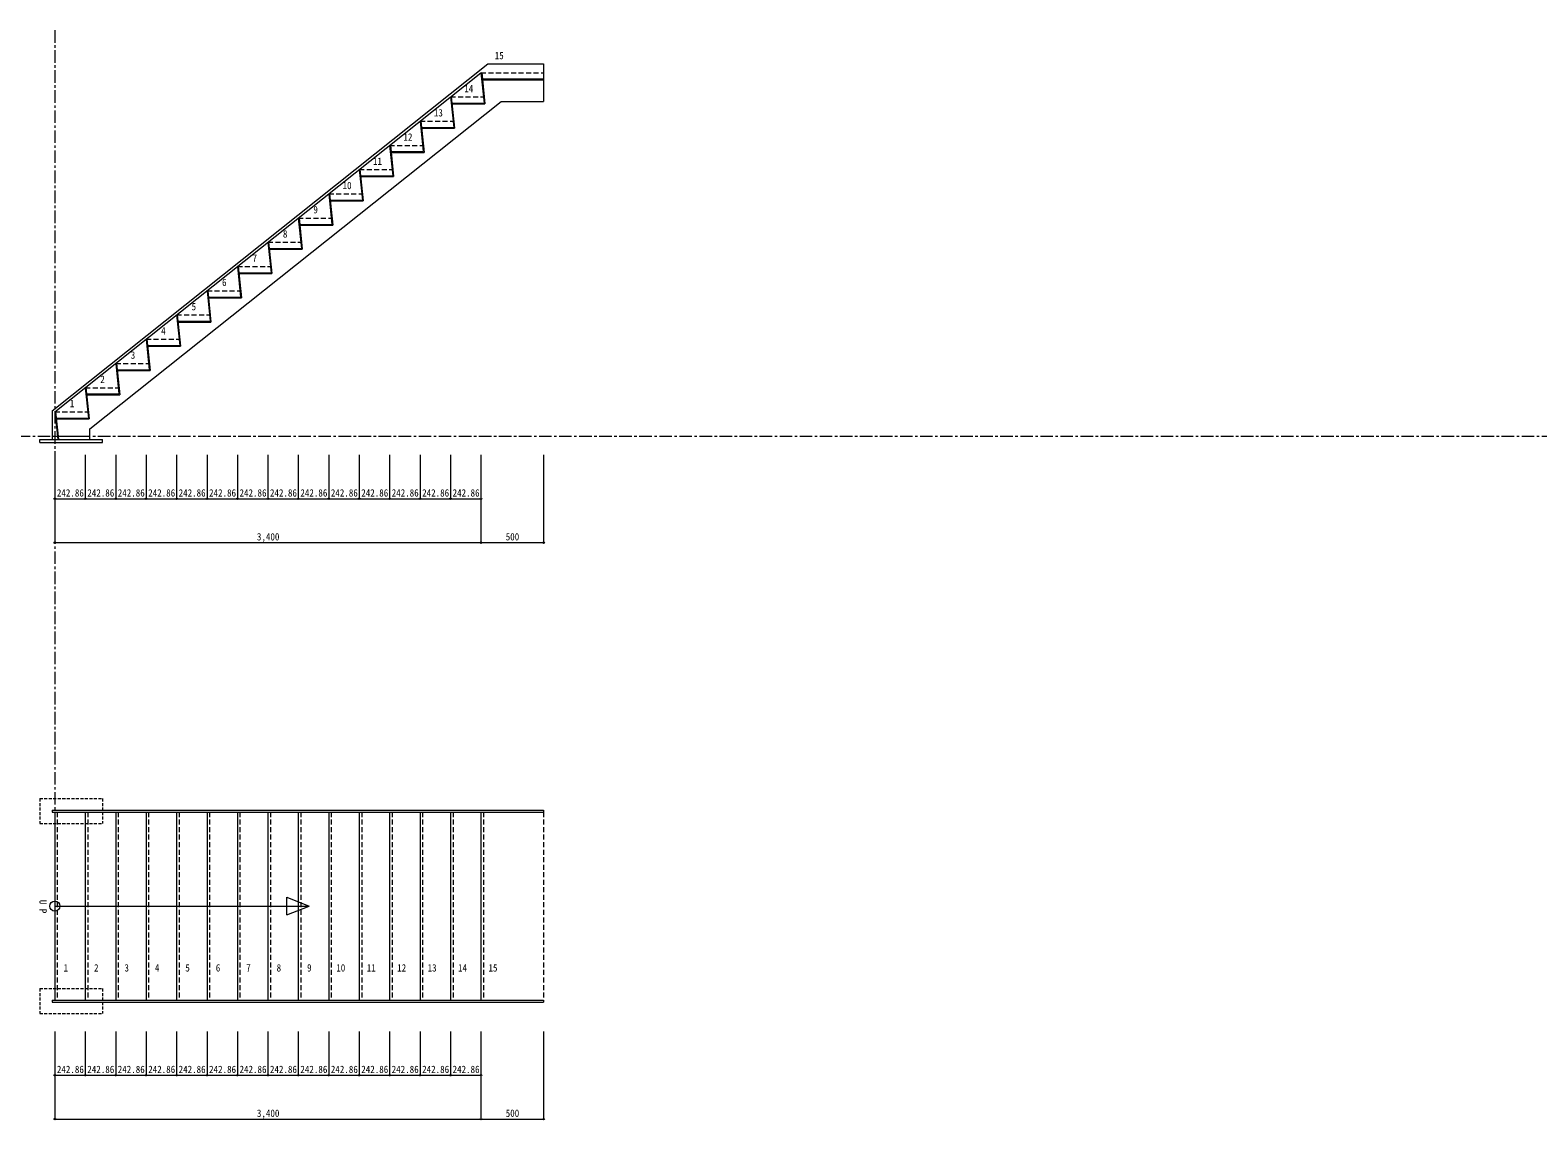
# Model space of a CAD drawing. Units: millimetres at full size, sheet at 1:20. Extents: x -43895 to 41224, y -1391 to 8430.
# Drawn here: x 17165 to 29194, y -1391 to 7304 of the extents above; entities that cross this region are included whole.
import ezdxf
from ezdxf.enums import TextEntityAlignment as Align

# ---------------------------------------------------------------- set-up
doc = ezdxf.new("R2010")
doc.units = ezdxf.units.MM
doc.header["$LTSCALE"] = 20
doc.header["$PDMODE"] = 32
doc.header["$PDSIZE"] = 12
for name, pattern in [('CHAIN1', [8, 5, -1, 1, -1]), ('DASHED1', [1.8, 1.2, -0.6]), ('DASHED2', [3, 2, -1])]:
    doc.linetypes.add(name, pattern=pattern)
for name, color, linetype, lineweight in [('5-0_通り芯', 4, 'CHAIN1', 9), ('5-1_ササラ', 3, 'Continuous', 13), ('5-2_踏み板', 2, 'Continuous', 13), ('5-3_寸法', 4, 'Continuous', 9), ('5-5_文字記事', 7, 'Continuous', 9), ('5-8_補強部材', 1, 'DASHED1', 13), ('5-D_仕上がり', 7, 'DASHED2', 18), ('5-E', 4, 'DASHED2', 9)]:
    doc.layers.add(name, color=color, linetype=linetype, lineweight=lineweight)
doc.styles.add('ＭＳ ゴシック', font='')
doc.styles.get('ＭＳ ゴシック').set_extended_font_data('MS Gothic')

msp = doc.modelspace()

# ---------------------------------------------------------------- linework, layer by layer
at = {"layer": '5-0_通り芯'}
for p, q in [((17362.01, 7304.39), (17362.01, -158.31)), ((-43894.54, 4064.76), (40980.99, 4064.76))]:
    msp.add_line(p, q, dxfattribs=at)
at = {"layer": '5-1_ササラ'}
for p, q in [((17342.01, 4267.74), (20817.83, 7034.76)), ((20817.83, 7034.76), (21262.01, 7034.76)), ((21262.01, 7034.76), (21262.01, 6734.76)), ((20922.66, 6734.76), (21262.01, 6734.76)), ((17342.01, 1080.76), (17342.01, 1064.76)), ((17342.01, 1080.76), (21262.01, 1080.76)), ((17342.01, 1064.76), (21262.01, 1064.76)), ((21262.01, 1080.76), (21262.01, 1064.76)), ((17342.01, -435.24), (17342.01, -451.24)), ((17342.01, -435.24), (21262.01, -435.24)), ((17342.01, -451.24), (21262.01, -451.24)), ((21262.01, -435.24), (21262.01, -451.24))]:
    msp.add_line(p, q, dxfattribs=at)
for points in [[(17642.01, 4036.76), (17642.01, 4123.11), (20922.66, 6734.76)], [(17342.01, 4267.74), (17342.01, 4036.76), (17642.01, 4036.76)]]:
    msp.add_lwpolyline(points, dxfattribs=at)
at = {"layer": '5-2_踏み板'}
for p, q in [((17362.01, 4258.1), (20762.01, 6964.76)), ((20762.01, 6964.76), (20767.98, 6965.38)), ((20762.01, 6964.76), (20787.19, 6721.43)), ((20767.98, 6965.38), (20793.84, 6715.43)), ((20773.22, 6914.76), (21262.01, 6914.76)), ((20773.84, 6908.76), (20773.84, 6914.76)), ((20773.84, 6908.76), (21262.01, 6908.76)), ((20519.16, 6771.43), (20525.12, 6772.05)), ((20519.16, 6771.43), (20544.33, 6528.1)), ((20525.12, 6772.05), (20550.98, 6522.1)), ((20530.36, 6721.43), (20787.19, 6721.43)), ((20530.98, 6715.43), (20530.98, 6721.43)), ((20530.98, 6715.43), (20793.84, 6715.43)), ((20276.3, 6578.1), (20282.27, 6578.71)), ((20276.3, 6578.1), (20301.47, 6334.76)), ((20282.27, 6578.71), (20308.12, 6328.76)), ((20287.5, 6528.1), (20544.33, 6528.1)), ((20288.12, 6522.1), (20288.12, 6528.1)), ((20288.12, 6522.1), (20550.98, 6522.1)), ((20033.44, 6384.76), (20039.41, 6385.38)), ((20033.44, 6384.76), (20058.61, 6141.43)), ((20039.41, 6385.38), (20065.27, 6135.43)), ((20044.65, 6334.76), (20301.47, 6334.76)), ((20045.27, 6328.76), (20045.27, 6334.76)), ((20045.27, 6328.76), (20308.12, 6328.76)), ((19790.59, 6191.43), (19796.55, 6192.05)), ((19790.59, 6191.43), (19815.76, 5948.1)), ((19796.55, 6192.05), (19822.41, 5942.1)), ((19801.79, 6141.43), (20058.61, 6141.43)), ((19802.41, 6135.43), (19802.41, 6141.43)), ((19802.41, 6135.43), (20065.27, 6135.43)), ((19547.73, 5998.1), (19553.7, 5998.71)), ((19547.73, 5998.1), (19572.9, 5754.76)), ((19553.7, 5998.71), (19579.55, 5748.76)), ((19558.93, 5948.1), (19815.76, 5948.1)), ((19559.55, 5942.1), (19559.55, 5948.1)), ((19559.55, 5942.1), (19822.41, 5942.1)), ((19304.87, 5804.76), (19310.84, 5805.38)), ((19304.87, 5804.76), (19330.04, 5561.43)), ((19310.84, 5805.38), (19336.7, 5555.43)), ((19316.08, 5754.76), (19572.9, 5754.76)), ((19316.7, 5748.76), (19316.7, 5754.76)), ((19316.7, 5748.76), (19579.55, 5748.76)), ((19062.01, 5611.43), (19067.98, 5612.05)), ((19062.01, 5611.43), (19087.19, 5368.1)), ((19067.98, 5612.05), (19093.84, 5362.1)), ((19073.22, 5561.43), (19330.04, 5561.43)), ((19073.84, 5555.43), (19073.84, 5561.43)), ((19073.84, 5555.43), (19336.7, 5555.43)), ((18819.16, 5418.1), (18825.12, 5418.71)), ((18819.16, 5418.1), (18844.33, 5174.76)), ((18825.12, 5418.71), (18850.98, 5168.76)), ((18830.36, 5368.1), (19087.19, 5368.1)), ((18830.98, 5362.1), (18830.98, 5368.1)), ((18830.98, 5362.1), (19093.84, 5362.1)), ((18576.3, 5224.76), (18582.27, 5225.38)), ((18576.3, 5224.76), (18601.47, 4981.43)), ((18582.27, 5225.38), (18608.12, 4975.43)), ((18587.5, 5174.76), (18844.33, 5174.76)), ((18588.12, 5168.76), (18588.12, 5174.76)), ((18588.12, 5168.76), (18850.98, 5168.76)), ((18333.44, 5031.43), (18339.41, 5032.05)), ((18333.44, 5031.43), (18358.61, 4788.1)), ((18339.41, 5032.05), (18365.27, 4782.1)), ((18344.65, 4981.43), (18601.47, 4981.43)), ((18345.27, 4975.43), (18345.27, 4981.43)), ((18345.27, 4975.43), (18608.12, 4975.43)), ((18090.59, 4838.1), (18096.55, 4838.71)), ((18090.59, 4838.1), (18115.76, 4594.76)), ((18096.55, 4838.71), (18122.41, 4588.76)), ((18101.79, 4788.1), (18358.61, 4788.1)), ((18102.41, 4782.1), (18102.41, 4788.1)), ((18102.41, 4782.1), (18365.27, 4782.1)), ((17847.73, 4644.76), (17853.7, 4645.38)), ((17847.73, 4644.76), (17872.9, 4401.43)), ((17853.7, 4645.38), (17879.55, 4395.43)), ((17858.93, 4594.76), (18115.76, 4594.76)), ((17859.55, 4588.76), (17859.55, 4594.76)), ((17859.55, 4588.76), (18122.41, 4588.76)), ((17604.87, 4451.43), (17610.84, 4452.05)), ((17604.87, 4451.43), (17630.04, 4208.1)), ((17610.84, 4452.05), (17636.7, 4202.1)), ((17616.08, 4401.43), (17872.9, 4401.43)), ((17616.7, 4395.43), (17616.7, 4401.43)), ((17616.7, 4395.43), (17879.55, 4395.43)), ((17362.01, 4258.1), (17384.91, 4036.76)), ((17373.22, 4208.1), (17630.04, 4208.1)), ((17373.84, 4202.1), (17373.84, 4208.1)), ((17373.84, 4202.1), (17636.7, 4202.1)), ((17384.91, 4036.76), (17390.88, 4037.38)), ((17362.01, 1064.76), (17362.01, -435.24)), ((17604.87, 1064.76), (17604.87, -435.24)), ((17847.73, 1064.76), (17847.73, -435.24)), ((18090.59, 1064.76), (18090.59, -435.24)), ((18333.44, 1064.76), (18333.44, -435.24)), ((18576.3, 1064.76), (18576.3, -435.24)), ((18819.16, 1064.76), (18819.16, -435.24)), ((19062.01, 1064.76), (19062.01, -435.24)), ((19304.87, 1064.76), (19304.87, -435.24)), ((19547.73, 1064.76), (19547.73, -435.24)), ((19790.59, 1064.76), (19790.59, -435.24)), ((20033.44, 1064.76), (20033.44, -435.24)), ((20276.3, 1064.76), (20276.3, -435.24)), ((20519.16, 1064.76), (20519.16, -435.24)), ((20762.01, 1064.76), (20762.01, -435.24))]:
    msp.add_line(p, q, dxfattribs=at)
msp.add_lwpolyline([(17362.01, 4258.1), (17367.98, 4258.71), (17390.88, 4037.38)], dxfattribs=at)
at = {"layer": '5-3_寸法'}
for p, q in [((17362.01, 3914.76), (17362.01, 3564.76)), ((17362.01, 3914.76), (17362.01, 3214.76)), ((17604.87, 3914.76), (17604.87, 3564.76)), ((17847.73, 3914.76), (17847.73, 3564.76)), ((18090.59, 3914.76), (18090.59, 3564.76)), ((18333.44, 3914.76), (18333.44, 3564.76)), ((18576.3, 3914.76), (18576.3, 3564.76)), ((18819.16, 3914.76), (18819.16, 3564.76)), ((19062.01, 3914.76), (19062.01, 3564.76)), ((19304.87, 3914.76), (19304.87, 3564.76)), ((19547.73, 3914.76), (19547.73, 3564.76)), ((19790.59, 3914.76), (19790.59, 3564.76)), ((20033.44, 3914.76), (20033.44, 3564.76)), ((20276.3, 3914.76), (20276.3, 3564.76)), ((20519.16, 3914.76), (20519.16, 3564.76)), ((20762.01, 3914.76), (20762.01, 3564.76)), ((20762.01, 3914.76), (20762.01, 3214.76)), ((21262.01, 3914.76), (21262.01, 3214.76)), ((17362.01, 3564.76), (17604.87, 3564.76)), ((17604.87, 3564.76), (17847.73, 3564.76)), ((17847.73, 3564.76), (18090.58, 3564.76)), ((18090.58, 3564.76), (18333.44, 3564.76)), ((18333.44, 3564.76), (18576.3, 3564.76)), ((18576.3, 3564.76), (18819.16, 3564.76)), ((18819.16, 3564.76), (19062.01, 3564.76)), ((19062.01, 3564.76), (19304.87, 3564.76)), ((19304.87, 3564.76), (19547.73, 3564.76)), ((19547.73, 3564.76), (19790.58, 3564.76)), ((19790.58, 3564.76), (20033.44, 3564.76)), ((20033.44, 3564.76), (20276.3, 3564.76)), ((20276.3, 3564.76), (20519.16, 3564.76)), ((20519.16, 3564.76), (20762.01, 3564.76)), ((17362.01, 3214.76), (20762.01, 3214.76)), ((20762.01, 3214.76), (21262.01, 3214.76)), ((17362.01, -685.24), (17362.01, -1035.24)), ((17362.01, -685.24), (17362.01, -1385.24)), ((17604.87, -685.24), (17604.87, -1035.24)), ((17847.73, -685.24), (17847.73, -1035.24)), ((18090.59, -685.24), (18090.59, -1035.24)), ((18333.44, -685.24), (18333.44, -1035.24)), ((18576.3, -685.24), (18576.3, -1035.24)), ((18819.16, -685.24), (18819.16, -1035.24)), ((19062.01, -685.24), (19062.01, -1035.24)), ((19304.87, -685.24), (19304.87, -1035.24)), ((19547.73, -685.24), (19547.73, -1035.24)), ((19790.59, -685.24), (19790.59, -1035.24)), ((20033.44, -685.24), (20033.44, -1035.24)), ((20276.3, -685.24), (20276.3, -1035.24)), ((20519.16, -685.24), (20519.16, -1035.24)), ((20762.01, -685.24), (20762.01, -1035.24)), ((20762.01, -685.24), (20762.01, -1385.24)), ((21262.01, -685.24), (21262.01, -1385.24)), ((17362.01, -1035.24), (17604.87, -1035.24)), ((17604.87, -1035.24), (17847.73, -1035.24)), ((17847.73, -1035.24), (18090.58, -1035.24)), ((18090.58, -1035.24), (18333.44, -1035.24)), ((18333.44, -1035.24), (18576.3, -1035.24)), ((18576.3, -1035.24), (18819.16, -1035.24)), ((18819.16, -1035.24), (19062.01, -1035.24)), ((19062.01, -1035.24), (19304.87, -1035.24)), ((19304.87, -1035.24), (19547.73, -1035.24)), ((19547.73, -1035.24), (19790.58, -1035.24)), ((19790.58, -1035.24), (20033.44, -1035.24)), ((20033.44, -1035.24), (20276.3, -1035.24)), ((20276.3, -1035.24), (20519.16, -1035.24)), ((20519.16, -1035.24), (20762.01, -1035.24)), ((17362.01, -1385.24), (20762.01, -1385.24)), ((20762.01, -1385.24), (21262.01, -1385.24))]:
    msp.add_line(p, q, dxfattribs=at)
at = {"layer": '5-3_寸法', "color": 2}
for p in [(17362.01, 3564.76), (17604.87, 3564.76), (17847.73, 3564.76), (18090.59, 3564.76), (18333.44, 3564.76), (18576.3, 3564.76), (18819.16, 3564.76), (19062.01, 3564.76), (19304.87, 3564.76), (19547.73, 3564.76), (19790.59, 3564.76), (20033.44, 3564.76), (20276.3, 3564.76), (20519.16, 3564.76), (20762.01, 3564.76), (17362.01, 3214.76), (20762.01, 3214.76), (21262.01, 3214.76), (17362.01, -1035.24), (17604.87, -1035.24), (17847.73, -1035.24), (18090.59, -1035.24), (18333.44, -1035.24), (18576.3, -1035.24), (18819.16, -1035.24), (19062.01, -1035.24), (19304.87, -1035.24), (19547.73, -1035.24), (19790.59, -1035.24), (20033.44, -1035.24), (20276.3, -1035.24), (20519.16, -1035.24), (20762.01, -1035.24), (17362.01, -1385.24), (20762.01, -1385.24), (21262.01, -1385.24)]:
    msp.add_point(p, dxfattribs=at)
at = {"layer": '5-5_文字記事', "color": 4}
for p, q in [((19212.01, 244.76), (19212.01, 384.76)), ((19212.01, 384.76), (19392.01, 314.76)), ((17362.01, 314.76), (19392.01, 314.76)), ((19212.01, 244.76), (19392.01, 314.76))]:
    msp.add_line(p, q, dxfattribs=at)
msp.add_circle((17362.01, 314.76), 40, dxfattribs=at)
at = {"layer": '5-8_補強部材', "linetype": 'Continuous'}
for p, q in [((17242.01, 4036.76), (17742.01, 4036.76)), ((17242.01, 4014.76), (17242.01, 4036.76)), ((17242.01, 4014.76), (17742.01, 4014.76)), ((17742.01, 4014.76), (17742.01, 4036.76))]:
    msp.add_line(p, q, dxfattribs=at)
at = {"layer": '5-8_補強部材'}
for p, q in [((17242.01, 1172.76), (17742.01, 1172.76)), ((17742.01, 1172.76), (17742.01, 972.76)), ((17242.01, -343.24), (17742.01, -343.24)), ((17742.01, -343.24), (17742.01, -543.24))]:
    msp.add_line(p, q, dxfattribs=at)
for points in [[(17242.01, 1172.76), (17242.01, 972.76), (17742.01, 972.76)], [(17242.01, -343.24), (17242.01, -543.24), (17742.01, -543.24)]]:
    msp.add_lwpolyline(points, dxfattribs=at)
at = {"layer": '5-D_仕上がり'}
for p, q in [((20762.01, 6964.76), (21262.01, 6964.76)), ((20519.16, 6771.43), (20782.01, 6771.43)), ((20276.3, 6578.1), (20539.16, 6578.1)), ((20033.44, 6384.76), (20296.3, 6384.76)), ((19790.59, 6191.43), (20053.44, 6191.43)), ((19547.73, 5998.1), (19810.59, 5998.1)), ((19304.87, 5804.76), (19567.73, 5804.76)), ((19062.01, 5611.43), (19324.87, 5611.43)), ((18819.16, 5418.1), (19082.01, 5418.1)), ((18576.3, 5224.76), (18839.16, 5224.76)), ((18333.44, 5031.43), (18596.3, 5031.43)), ((18090.59, 4838.1), (18353.44, 4838.1)), ((17847.73, 4644.76), (18110.59, 4644.76)), ((17604.87, 4451.43), (17867.73, 4451.43)), ((17362.01, 4258.1), (17624.87, 4258.1)), ((17342.01, 4064.76), (17642.01, 4064.76))]:
    msp.add_line(p, q, dxfattribs=at)
at = {"layer": '5-E'}
for p, q in [((17382.01, 1064.76), (17382.01, -435.24)), ((17624.87, 1064.76), (17624.87, -435.24)), ((17867.73, 1064.76), (17867.73, -435.24)), ((18110.59, 1064.76), (18110.59, -435.24)), ((18353.44, 1064.76), (18353.44, -435.24)), ((18596.3, 1064.76), (18596.3, -435.24)), ((18839.16, 1064.76), (18839.16, -435.24)), ((19082.01, 1064.76), (19082.01, -435.24)), ((19324.87, 1064.76), (19324.87, -435.24)), ((19567.73, 1064.76), (19567.73, -435.24)), ((19810.59, 1064.76), (19810.59, -435.24)), ((20053.44, 1064.76), (20053.44, -435.24)), ((20296.3, 1064.76), (20296.3, -435.24)), ((20539.16, 1064.76), (20539.16, -435.24)), ((20782.01, 1064.76), (20782.01, -435.24)), ((21262.01, 1064.76), (21262.01, -435.24))]:
    msp.add_line(p, q, dxfattribs=at)

# ---------------------------------------------------------------- texts
at = {"layer": '5-3_寸法', "color": 7, "style": 'ＭＳ ゴシック', "width": 0.9}
for s, p in [('242.86', (17378.44, 3564.76)), ('242.86', (17621.3, 3564.76)), ('242.86', (17864.16, 3564.76)), ('242.86', (18107.01, 3564.76)), ('242.86', (18349.87, 3564.76)), ('242.86', (18592.73, 3564.76)), ('242.86', (18835.59, 3564.76)), ('242.86', (19078.44, 3564.76)), ('242.86', (19321.3, 3564.76)), ('242.86', (19564.16, 3564.76)), ('242.86', (19807.01, 3564.76)), ('242.86', (20049.87, 3564.76)), ('242.86', (20292.73, 3564.76)), ('242.86', (20535.59, 3564.76)), ('3,400', (18974.51, 3214.76)), ('500', (20959.51, 3214.76)), ('242.86', (17378.44, -1035.24)), ('242.86', (17621.3, -1035.24)), ('242.86', (17864.16, -1035.24)), ('242.86', (18107.01, -1035.24)), ('242.86', (18349.87, -1035.24)), ('242.86', (18592.73, -1035.24)), ('242.86', (18835.59, -1035.24)), ('242.86', (19078.44, -1035.24)), ('242.86', (19321.3, -1035.24)), ('242.86', (19564.16, -1035.24)), ('242.86', (19807.01, -1035.24)), ('242.86', (20049.87, -1035.24)), ('242.86', (20292.73, -1035.24)), ('242.86', (20535.59, -1035.24)), ('3,400', (18974.51, -1385.24)), ('500', (20959.51, -1385.24))]:
    msp.add_text(s, height=58.65, dxfattribs=at).set_placement(p, align=Align.BOTTOM_LEFT)
at = {"layer": '5-5_文字記事', "style": 'ＭＳ ゴシック', "width": 0.9}
for s, p in [('15', (20872.01, 7054.76)), ('14', (20629.16, 6791.43)), ('13', (20386.3, 6598.1)), ('12', (20143.44, 6404.76)), ('11', (19900.59, 6211.43)), ('10', (19657.73, 6018.1)), ('9', (19424.87, 5824.76)), ('8', (19182.01, 5631.43)), ('7', (18939.16, 5438.1)), ('6', (18696.3, 5244.76)), ('5', (18453.44, 5051.43)), ('4', (18210.59, 4858.1)), ('3', (17967.73, 4664.76)), ('2', (17724.87, 4471.43)), ('1', (17482.01, 4278.1)), ('1', (17432.01, -225.24)), ('2', (17674.87, -225.24)), ('3', (17917.73, -225.24)), ('4', (18160.59, -225.24)), ('5', (18403.44, -225.24)), ('6', (18646.3, -225.24)), ('7', (18889.16, -225.24)), ('8', (19132.01, -225.24)), ('9', (19374.87, -225.24)), ('10', (19607.73, -225.24)), ('11', (19850.59, -225.24)), ('12', (20093.44, -225.24)), ('13', (20336.3, -225.24)), ('14', (20579.16, -225.24)), ('15', (20822.01, -225.24))]:
    msp.add_text(s, height=58.65, dxfattribs=at).set_placement(p, align=Align.BOTTOM_LEFT)
msp.add_text('U P', height=58.65, rotation=270, dxfattribs=at).set_placement((17222.01, 364.76), align=Align.BOTTOM_LEFT)

doc.saveas('drawing.dxf')
